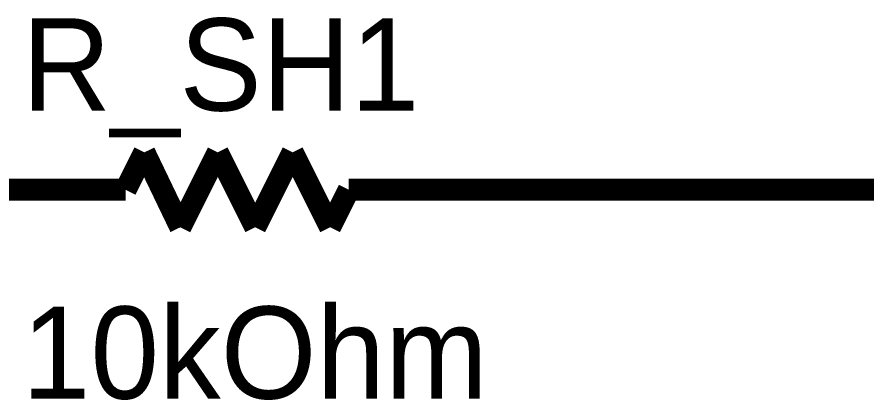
# Model space of a CAD drawing. Header units: inches. Extents: x 0 to 16.9, y 0 to 11.7.
# Drawn here: x 14.6873 to 15.1422, y 5.7532 to 5.9583 of the extents above; entities that cross this region are included whole.
import ezdxf

# ---------------------------------------------------------------- set-up
doc = ezdxf.new("R2010")
doc.units = ezdxf.units.IN
doc.header["$MEASUREMENT"] = 0
doc.layers.add('Sheet', color=255, linetype='Continuous')

msp = doc.modelspace()

# ---------------------------------------------------------------- linework, layer by layer
at = {"layer": 'Sheet'}
for points in [[(14.75551, 5.88581, 0.0118, 0.0118, 0), (14.74548, 5.86575, 0.0118, 0.0118, 0)], [(14.7748, 5.84568, 0.0118, 0.0118, 0), (14.75551, 5.88581, 0.0118, 0.0118, 0)], [(14.79486, 5.88581, 0.0118, 0.0118, 0), (14.7748, 5.84568, 0.0118, 0.0118, 0)], [(14.81492, 5.84568, 0.0118, 0.0118, 0), (14.79486, 5.88581, 0.0118, 0.0118, 0)], [(14.83498, 5.88581, 0.0118, 0.0118, 0), (14.81492, 5.84568, 0.0118, 0.0118, 0)], [(14.85504, 5.84568, 0.0118, 0.0118, 0), (14.83498, 5.88581, 0.0118, 0.0118, 0)], [(14.70536, 5.86575, 0.0118, 0.0118, 0), (14.60506, 5.86575, 0.0118, 0.0118, 0)], [(14.74548, 5.86575, 0.0118, 0.0118, 0), (14.70536, 5.86575, 0.0118, 0.0118, 0)], [(14.86507, 5.86575, 0.0118, 0.0118, 0), (14.85504, 5.84568, 0.0118, 0.0118, 0)], [(14.90519, 5.86575, 0.0118, 0.0118, 0), (14.86507, 5.86575, 0.0118, 0.0118, 0)], [(14.90519, 5.86575, 0.0118, 0.0118, 0), (15.00549, 5.86575, 0.0118, 0.0118, 0)], [(15.3928, 5.86575, 0.0118, 0.0118, 0), (15.00549, 5.86575, 0.0118, 0.0118, 0)]]:
    msp.add_lwpolyline(points, format="xyseb", dxfattribs=at)

# ---------------------------------------------------------------- texts
for s, p in [('R_SH1', (14.68993, 5.90819)), ('10kOhm', (14.68993, 5.75385))]:
    msp.add_text(s, height=0.049389, dxfattribs=at).set_placement(p)

doc.saveas('drawing.dxf')
